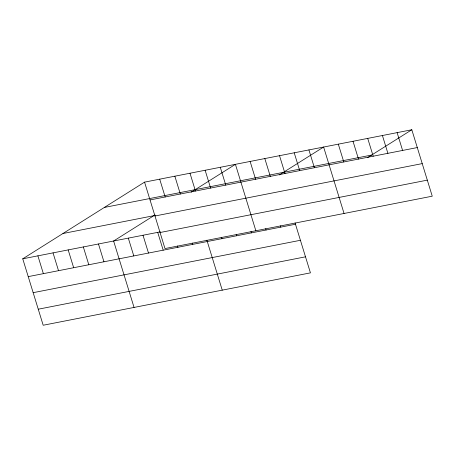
<?xml version="1.0" encoding="UTF-8"?>
<svg xmlns="http://www.w3.org/2000/svg" width="455" height="455" viewBox="0 0 455 455"><rect width="100%" height="100%" fill="white"/><g stroke="black" fill="none" stroke-linecap="round" stroke-linejoin="round"><path stroke-width="0.68" d="M295.079 222.922L310.441 272.863L43.185 325.245L22.75 258.815L144.559 182.136L411.815 129.755L432.25 196.185L164.994 248.566L144.559 182.136M154.996 214.953L113.613 241.002L134.054 307.438M191.089 192.237L235.423 164.323L255.864 230.759M279.279 174.948L323.619 147.039L344.054 213.475M367.475 157.663L411.815 129.755M104.36 207.44L371.616 155.058M150.036 199.944L417.292 147.562M62.949 233.512L155.149 215.437M154.973 215.994L422.229 163.607M22.75 258.815L160.387 231.84M160.063 232.522L427.313 180.14M28.227 276.623L295.483 224.241M33.164 292.673L300.419 240.286M38.254 309.201L305.504 256.819M397.113 132.632L402.595 150.446M382.416 135.516L387.893 153.324M367.714 138.394L373.197 156.207M353.017 141.278L358.495 159.085M338.315 144.155L343.798 161.969M308.922 149.923L314.399 167.73M294.22 152.8L299.703 170.614M279.524 155.684L285.001 173.492M264.821 158.562L270.304 176.375M280.377 225.805L280.786 227.125M250.125 161.445L255.602 179.253M265.68 228.683L266.084 230.002M250.978 231.567L251.387 232.886M220.283 167.292L225.76 185.105M236.281 234.444L236.685 235.764M205.137 170.261L210.614 188.074M221.579 237.328L221.989 238.648M189.991 173.23L195.474 191.043M206.883 240.212L222.245 290.154M174.851 176.199L180.328 194.012M192.186 243.089L192.59 244.409M159.705 179.168L165.182 196.981M177.484 245.973L177.894 247.292M157.714 232.363L163.191 250.17M143.012 235.241L148.495 253.054M128.316 238.124L133.793 255.932M98.473 243.971L103.95 261.784M83.328 246.94L88.805 264.753M68.182 249.909L73.665 267.722M53.036 252.878L58.519 270.691M37.896 255.846L43.373 273.654"/></g></svg>
